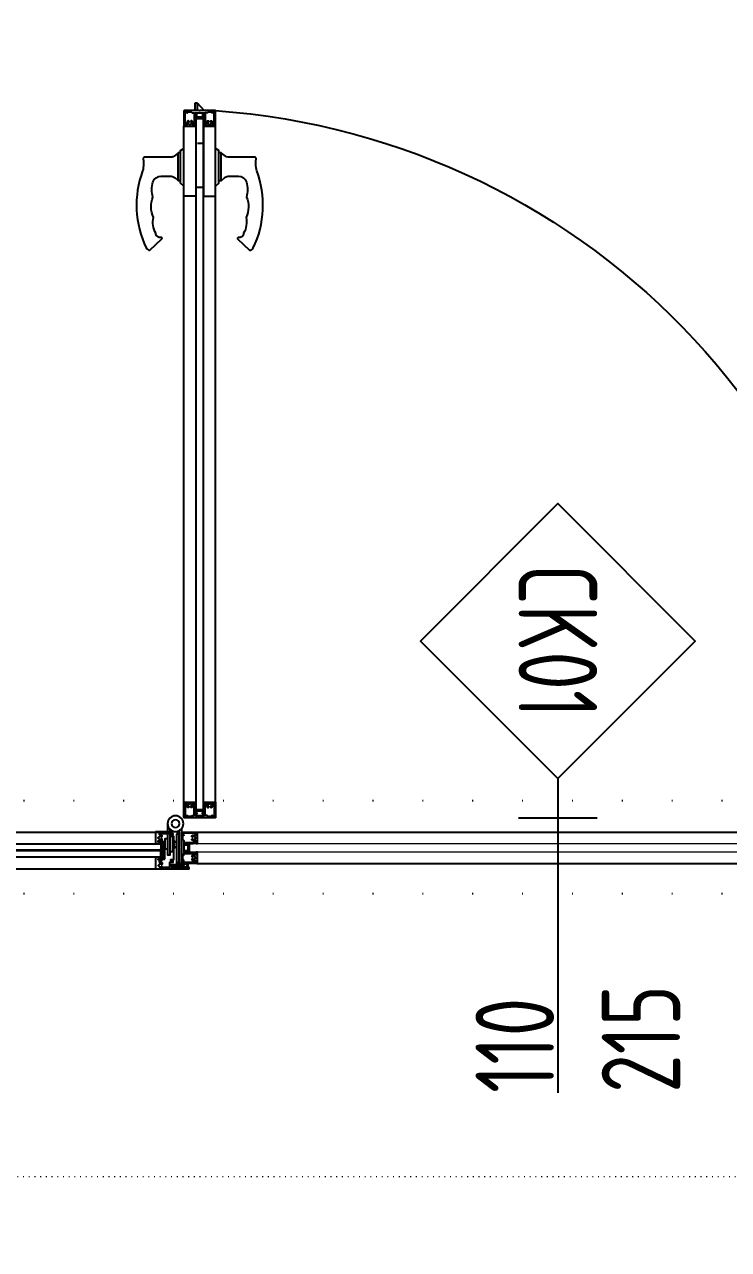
# Model space of a CAD drawing. Header units: centimetres. Extents: x 2135 to 5458, y 2057 to 4523.
# Drawn here: x 3803.6 to 3893.2, y 3986.4 to 4142.3 of the extents above; entities that cross this region are included whole.
import ezdxf
from ezdxf.enums import TextEntityAlignment as Align

# ---------------------------------------------------------------- set-up
doc = ezdxf.new("R2010")
doc.units = ezdxf.units.CM
doc.header["$LTSCALE"] = 50
for name, pattern in [('DOT2', [0.125, 0, -0.125]), ('HIDDEN', [0.375, 0.25, -0.125]), ('kesik cizgi', [9.525, 6.35, -3.175])]:
    doc.linetypes.add(name, pattern=pattern)
for name, color, linetype in [('BA_gor3', 163, 'Continuous'), ('BA_mat-alcipan-wr', 91, 'Continuous'), ('BA_mat-cam', 131, 'Continuous'), ('BA_mat_metal', 122, 'Continuous'), ('BA_plan-iz-ust', 8, 'DOT2'), ('BA_sembol_no-kapi', 12, 'Continuous')]:
    doc.layers.add(name, color=color, linetype=linetype)
doc.layers.add('BA_guide', color=230, linetype='Continuous', plot=False)
doc.layers.add('BA_MECVUT BİNA', color=252, linetype='Continuous', lineweight=5)
doc.styles.add('text3', font='geniso.shx', dxfattribs={"width": 0.7})

# ---------------------------------------------------------------- blocks, each defined once
blk = doc.blocks.new('A$C5D8425B0')
at = {"layer": 'BA_MECVUT BİNA', "linetype": 'DOT2', "elevation": 0}
blk.add_lwpolyline([(4799.3, -4686.3), (4799.3, 300), (4799.3, 500), (-8648.6, 500), (-9886.7, 500), (-9886.7, 12692), (-9886.7, 12892), (-13347.4, 12892)], dxfattribs=at)
blk = doc.blocks.new('*U46')
blk.add_line((0, 10), (0, -70))
blk.add_lwpolyline([(0, 10), (35, 45), (0, 80), (-35, 45)], close=True)
at = {"layer": 'BA_guide'}
blk.add_line((-10, 0), (10, 0), dxfattribs=at)
at = {"color": 7, "style": 'text3', "width": 0.8}
blk.add_attdef('K00', text='', height=20, rotation=90, dxfattribs=at).set_placement((0, 45), align=Align.MIDDLE_CENTER)
blk.add_attdef('220', text='', height=20, rotation=90, dxfattribs=at).set_placement((5, -70), align=Align.TOP_LEFT)
blk.add_attdef('100', text='', height=20, rotation=90, dxfattribs=at).set_placement((0, -70), align=Align.BOTTOM_LEFT)
blk = doc.blocks.new('*U73')
blk.add_point((22145.63, 35502.17))
at = {"layer": 'BA_gor3', "linetype": 'Continuous'}
for p, q in [((22044.1, 35504.51), (22145.63, 35504.51)), ((22044.1, 35499.84), (22145.63, 35499.84))]:
    blk.add_line(p, q, dxfattribs=at)
for points in [[(22145.38, 35503.01), (22145.48, 35502.91), (22145.48, 35501.44), (22145.38, 35501.34), (22145.88, 35501.34), (22145.78, 35501.44), (22145.78, 35502.91), (22145.88, 35503.01)], [(22042.2, 35502.21), (22145.38, 35502.21), (22145.38, 35502.14), (22042.2, 35502.14)]]:
    blk.add_lwpolyline(points, close=True, dxfattribs=at)
at = {"layer": 'BA_mat-cam'}
for points in [[(22042.1, 35502.31), (22042.1, 35502.91), (22042.2, 35503.01), (22145.38, 35503.01), (22145.48, 35502.91), (22145.48, 35502.31), (22145.38, 35502.21), (22042.2, 35502.21)], [(22042.1, 35502.04), (22042.1, 35501.44), (22042.2, 35501.34), (22145.38, 35501.34), (22145.48, 35501.44), (22145.48, 35502.04), (22145.38, 35502.14), (22042.2, 35502.14)]]:
    blk.add_lwpolyline(points, close=True, dxfattribs=at)
blk = doc.blocks.new('*U72')
at = {"layer": 'BA_gor3'}
for p, q in [((1768.45, 39.67), (1854.49, 39.67)), ((1768.45, 35.67), (1854.49, 35.67)), ((1766.8, 31.86), (1766.8, -54.18)), ((1770.8, 31.86), (1770.8, -54.18))]:
    blk.add_line(p, q, dxfattribs=at)
at = {"layer": 'BA_gor3', "linetype": 'Continuous', "lineweight": 18}
for p, q in [((1764.17, 37.6), (1763.87, 38.4)), ((1764.17, 38.4), (1763.87, 37.6))]:
    blk.add_line(p, q, dxfattribs=at)
at = {"layer": 'BA_gor3', "linetype": 'kesik cizgi', "ltscale": 0.5}
for p, q in [((1768.3, -46.42), (1769.3, -46.42)), ((1768.5, -52), (1769.1, -52))]:
    blk.add_line(p, q, dxfattribs=at)
at = {"layer": 'BA_gor3', "linetype": 'Continuous'}
for p, q in [((1766.06, -47.26), (1766.06, -50.77)), ((1771.55, -47.26), (1771.55, -50.77))]:
    blk.add_line(p, q, dxfattribs=at)
at = {"layer": 'BA_gor3', "linetype": 'HIDDEN', "ltscale": 25}
for p, q in [((1768.23, -56.16), (1768.23, -57.16)), ((1768.23, -57.16), (1768.47, -57.16)), ((1768.47, -57.16), (1768.47, -56.16)), ((1768.47, -57.16), (1769.37, -56.16))]:
    blk.add_line(p, q, dxfattribs=at)
at = {"layer": 'BA_gor3', "linetype": 'Continuous', "lineweight": 18}
blk.add_lwpolyline([(1764.17, 37.6), (1764.17, 38.4), (1763.87, 38.4), (1763.87, 37.6)], close=True, dxfattribs=at)
at = {"layer": 'BA_gor3', "lineweight": 25}
blk.add_lwpolyline([(1764.72, 34.59), (1764.72, 38.54), (1765.02, 38.54), (1765.02, 35.31)], dxfattribs=at)
at = {"layer": 'BA_gor3'}
for points in [[(1766.82, 31.84), (1768.28, 31.84, 0.414214), (1768.3, 31.86), (1768.3, 31.92, 0.414214), (1768.28, 31.94), (1768.25, 31.94), (1768.25, 32.38), (1768.27, 32.4), (1768.25, 32.41), (1768.27, 32.43), (1768.25, 32.44), (1768.27, 32.46), (1768.25, 32.48), (1768.27, 32.49), (1768.25, 32.51), (1768.27, 32.52), (1768.25, 32.54), (1768.27, 32.55), (1768.25, 32.57), (1768.27, 32.58), (1768.25, 32.6), (1768.27, 32.62), (1768.25, 32.63), (1768.27, 32.65), (1768.25, 32.66), (1768.27, 32.68), (1768.25, 32.69), (1768.27, 32.71), (1768.25, 32.73), (1768.27, 32.74), (1768.25, 32.76), (1768.27, 32.77), (1768.25, 32.79), (1768.27, 32.8), (1768.25, 32.82), (1768.25, 32.84), (1769.35, 32.84), (1769.35, 32.82), (1769.34, 32.8), (1769.35, 32.79), (1769.34, 32.77), (1769.35, 32.76), (1769.34, 32.74), (1769.35, 32.73), (1769.34, 32.71), (1769.35, 32.69), (1769.34, 32.68), (1769.35, 32.66), (1769.34, 32.65), (1769.35, 32.63), (1769.34, 32.62), (1769.35, 32.6), (1769.34, 32.58), (1769.35, 32.57), (1769.34, 32.55), (1769.35, 32.54), (1769.34, 32.52), (1769.35, 32.51), (1769.34, 32.49), (1769.35, 32.48), (1769.34, 32.46), (1769.35, 32.44), (1769.34, 32.43), (1769.35, 32.41), (1769.34, 32.4), (1769.35, 32.38), (1769.35, 31.94), (1769.32, 31.94, 0.414214), (1769.3, 31.92), (1769.3, 31.86, 0.414214), (1769.32, 31.84), (1770.78, 31.84, 0.414214), (1770.8, 31.86), (1770.8, 33.82, 0.414214), (1770.78, 33.84), (1770.11, 33.84), (1770.11, 33.84, -0.414214), (1770.06, 33.79, -0.414214), (1770.01, 33.84), (1770.01, 33.84), (1768.85, 33.84), (1768.85, 33.84, -0.414214), (1768.8, 33.79, -0.414214), (1768.75, 33.84), (1768.75, 33.84), (1767.59, 33.84), (1767.59, 33.84, -0.414214), (1767.54, 33.79, -0.414214), (1767.49, 33.84), (1767.49, 33.84), (1766.82, 33.84, 0.414214), (1766.8, 33.82), (1766.8, 31.86, 0.414214)], [(1768.45, 33.32, 0.414214), (1768.43, 33.34), (1768.25, 33.34), (1768.25, 33.54), (1769.35, 33.54), (1769.35, 33.34), (1769.17, 33.34, 0.414214), (1769.15, 33.32), (1769.15, 33.21, 0.414214), (1769.17, 33.19), (1769.33, 33.19, -0.414214), (1769.35, 33.17), (1769.35, 33.01, -0.414214), (1769.33, 32.99), (1768.27, 32.99, -0.414214), (1768.25, 33.01), (1768.25, 33.19), (1768.43, 33.19, 0.414214), (1768.45, 33.21)], [(1766.82, -54.16), (1768.28, -54.16, -0.414214), (1768.3, -54.18), (1768.3, -54.24, -0.414214), (1768.28, -54.26), (1768.25, -54.26), (1768.25, -54.7), (1768.27, -54.71), (1768.25, -54.73), (1768.27, -54.74), (1768.25, -54.76), (1768.27, -54.77), (1768.25, -54.79), (1768.27, -54.81), (1768.25, -54.82), (1768.27, -54.84), (1768.25, -54.85), (1768.27, -54.87), (1768.25, -54.88), (1768.27, -54.9), (1768.25, -54.91), (1768.27, -54.93), (1768.25, -54.95), (1768.27, -54.96), (1768.25, -54.98), (1768.27, -54.99), (1768.25, -55.01), (1768.27, -55.02), (1768.25, -55.04), (1768.27, -55.06), (1768.25, -55.07), (1768.27, -55.09), (1768.25, -55.1), (1768.27, -55.12), (1768.25, -55.13), (1768.25, -55.16), (1769.35, -55.16), (1769.35, -55.13), (1769.34, -55.12), (1769.35, -55.1), (1769.34, -55.09), (1769.35, -55.07), (1769.34, -55.06), (1769.35, -55.04), (1769.34, -55.02), (1769.35, -55.01), (1769.34, -54.99), (1769.35, -54.98), (1769.34, -54.96), (1769.35, -54.95), (1769.34, -54.93), (1769.35, -54.91), (1769.34, -54.9), (1769.35, -54.88), (1769.34, -54.87), (1769.35, -54.85), (1769.34, -54.84), (1769.35, -54.82), (1769.34, -54.81), (1769.35, -54.79), (1769.34, -54.77), (1769.35, -54.76), (1769.34, -54.74), (1769.35, -54.73), (1769.34, -54.71), (1769.35, -54.7), (1769.35, -54.26), (1769.32, -54.26, -0.414214), (1769.3, -54.24), (1769.3, -54.18, -0.414214), (1769.32, -54.16), (1770.78, -54.16, -0.414214), (1770.8, -54.18), (1770.8, -56.14, -0.414214), (1770.78, -56.16), (1770.11, -56.16), (1770.11, -56.16, 0.414214), (1770.06, -56.11, 0.414214), (1770.01, -56.16), (1770.01, -56.16), (1768.85, -56.16), (1768.85, -56.16, 0.414214), (1768.8, -56.11, 0.414214), (1768.75, -56.16), (1768.75, -56.16), (1767.59, -56.16), (1767.59, -56.16, 0.414214), (1767.54, -56.11, 0.414214), (1767.49, -56.16), (1767.49, -56.16), (1766.82, -56.16, -0.414214), (1766.8, -56.14), (1766.8, -54.18, -0.414214)], [(1768.45, -55.64, -0.414214), (1768.43, -55.66), (1768.25, -55.66), (1768.25, -55.86), (1769.35, -55.86), (1769.35, -55.66), (1769.17, -55.66, -0.414214), (1769.15, -55.64), (1769.15, -55.53, -0.414214), (1769.17, -55.51), (1769.33, -55.51, 0.414214), (1769.35, -55.49), (1769.35, -55.33, 0.414214), (1769.33, -55.31), (1768.27, -55.31, 0.414214), (1768.25, -55.33), (1768.25, -55.51), (1768.43, -55.51, -0.414214), (1768.45, -55.53)]]:
    blk.add_lwpolyline(points, format="xyb", close=True, dxfattribs=at)
for points in [[(1767.7, 33.69), (1767.85, 33.54), (1768.1, 33.54), (1768.1, 32.04, -0.414214), (1768.05, 31.99), (1767.94, 31.99, -0.41417), (1767.91, 32.02), (1767.91, 32.26, 0.025753), (1767.91, 32.3, 0.142146), (1767.84, 32.49, 0.530247), (1767.67, 32.48), (1767.64, 32.43, 0.384431), (1767.65, 32.41, -0.080101), (1767.69, 32.37, 0.421273), (1767.72, 32.36, -0.481864), (1767.75, 32.35, -0.214937), (1767.75, 32.17, -0.481864), (1767.72, 32.17, 0.421273), (1767.69, 32.16, -0.080507), (1767.65, 32.12, 0.421273), (1767.64, 32.09, -0.481864), (1767.64, 32.06), (1767.59, 32.05), (1767.54, 32), (1767.5, 32.05), (1767.45, 32.06, -0.481864), (1767.45, 32.09, 0.421273), (1767.44, 32.12), (1767.4, 32.16, 0.421273), (1767.37, 32.17, -0.481864), (1767.34, 32.17, -0.214937), (1767.34, 32.35, -0.469445), (1767.37, 32.36, 0.421273), (1767.4, 32.37, -0.080101), (1767.44, 32.41, 0.384431), (1767.45, 32.43), (1767.42, 32.48, 0.530247), (1767.25, 32.49, 0.168159), (1767.17, 32.26), (1767.17, 32.01, -0.414175), (1767.15, 31.99), (1767.12, 31.99, 0.996421), (1767.01, 31.99), (1766.97, 31.99, -0.414214), (1766.95, 32.01), (1766.95, 33.69), (1767.15, 33.69), (1767.15, 33.56, 0.414214), (1767.17, 33.54), (1767.23, 33.54, 0.414214), (1767.25, 33.56), (1767.25, 33.69), (1767.7, 33.69), (1767.25, 33.69)], [(1769.9, 33.69), (1769.75, 33.54), (1769.5, 33.54), (1769.5, 32.04, 0.414214), (1769.55, 31.99), (1769.66, 31.99, 0.41417), (1769.69, 32.02), (1769.69, 32.26, -0.025753), (1769.7, 32.3, -0.142146), (1769.77, 32.49, -0.530247), (1769.94, 32.48), (1769.97, 32.43, -0.384431), (1769.96, 32.41, 0.080101), (1769.92, 32.37, -0.421273), (1769.89, 32.36, 0.481864), (1769.86, 32.35, 0.214937), (1769.86, 32.17, 0.481864), (1769.89, 32.17, -0.421273), (1769.92, 32.16, 0.080507), (1769.96, 32.12, -0.421273), (1769.97, 32.09, 0.481864), (1769.97, 32.06), (1770.02, 32.05), (1770.06, 32), (1770.11, 32.05), (1770.16, 32.06, 0.481864), (1770.16, 32.09, -0.421273), (1770.17, 32.12), (1770.21, 32.16, -0.421273), (1770.24, 32.17, 0.481864), (1770.27, 32.17, 0.214937), (1770.27, 32.35, 0.469445), (1770.24, 32.36, -0.421273), (1770.21, 32.37, 0.080101), (1770.17, 32.41, -0.384431), (1770.16, 32.43), (1770.19, 32.48, -0.530247), (1770.36, 32.49, -0.168159), (1770.43, 32.26), (1770.43, 32.01, 0.414175), (1770.45, 31.99), (1770.49, 31.99, -0.996421), (1770.6, 31.99), (1770.63, 31.99, 0.414214), (1770.65, 32.01), (1770.65, 33.69), (1770.45, 33.69), (1770.45, 33.56, -0.414214), (1770.43, 33.54), (1770.37, 33.54, -0.414214), (1770.35, 33.56), (1770.35, 33.69), (1769.9, 33.69), (1770.35, 33.69)], [(1767.7, -56.01), (1767.85, -55.86), (1768.1, -55.86), (1768.1, -54.36, 0.414214), (1768.05, -54.31), (1767.94, -54.31, 0.41417), (1767.91, -54.34), (1767.91, -54.58, -0.025753), (1767.91, -54.62, -0.142146), (1767.84, -54.81, -0.530247), (1767.67, -54.8), (1767.64, -54.75, -0.384431), (1767.65, -54.72, 0.080101), (1767.69, -54.68, -0.421273), (1767.72, -54.68, 0.481864), (1767.75, -54.67, 0.214937), (1767.75, -54.49, 0.481864), (1767.72, -54.48, -0.421273), (1767.69, -54.48, 0.080507), (1767.65, -54.44, -0.421273), (1767.64, -54.41, 0.481864), (1767.64, -54.38), (1767.59, -54.36), (1767.54, -54.32), (1767.5, -54.36), (1767.45, -54.38, 0.481864), (1767.45, -54.41, -0.421273), (1767.44, -54.44), (1767.4, -54.48, -0.421273), (1767.37, -54.48, 0.481864), (1767.34, -54.49, 0.214937), (1767.34, -54.67, 0.469445), (1767.37, -54.68, -0.421273), (1767.4, -54.68, 0.080101), (1767.44, -54.72, -0.384431), (1767.45, -54.75), (1767.42, -54.8, -0.530247), (1767.25, -54.81, -0.168159), (1767.17, -54.58), (1767.17, -54.33, 0.414175), (1767.15, -54.31), (1767.12, -54.31, -0.996421), (1767.01, -54.31), (1766.97, -54.31, 0.414214), (1766.95, -54.33), (1766.95, -56.01), (1767.15, -56.01), (1767.15, -55.88, -0.414214), (1767.17, -55.86), (1767.23, -55.86, -0.414214), (1767.25, -55.88), (1767.25, -56.01), (1767.7, -56.01), (1767.25, -56.01)], [(1769.9, -56.01), (1769.75, -55.86), (1769.5, -55.86), (1769.5, -54.36, -0.414214), (1769.55, -54.31), (1769.66, -54.31, -0.41417), (1769.69, -54.34), (1769.69, -54.58, 0.025753), (1769.7, -54.62, 0.142146), (1769.77, -54.81, 0.530247), (1769.94, -54.8), (1769.97, -54.75, 0.384431), (1769.96, -54.72, -0.080101), (1769.92, -54.68, 0.421273), (1769.89, -54.68, -0.481864), (1769.86, -54.67, -0.214937), (1769.86, -54.49, -0.481864), (1769.89, -54.48, 0.421273), (1769.92, -54.48, -0.080507), (1769.96, -54.44, 0.421273), (1769.97, -54.41, -0.481864), (1769.97, -54.38), (1770.02, -54.36), (1770.06, -54.32), (1770.11, -54.36), (1770.16, -54.38, -0.481864), (1770.16, -54.41, 0.421273), (1770.17, -54.44), (1770.21, -54.48, 0.421273), (1770.24, -54.48, -0.481864), (1770.27, -54.49, -0.214937), (1770.27, -54.67, -0.469445), (1770.24, -54.68, 0.421273), (1770.21, -54.68, -0.080101), (1770.17, -54.72, 0.384431), (1770.16, -54.75), (1770.19, -54.8, 0.530247), (1770.36, -54.81, 0.168159), (1770.43, -54.58), (1770.43, -54.33, -0.414175), (1770.45, -54.31), (1770.49, -54.31, 0.996421), (1770.6, -54.31), (1770.63, -54.31, -0.414214), (1770.65, -54.33), (1770.65, -56.01), (1770.45, -56.01), (1770.45, -55.88, 0.414214), (1770.43, -55.86), (1770.37, -55.86, 0.414214), (1770.35, -55.88), (1770.35, -56.01), (1769.9, -56.01), (1770.35, -56.01)]]:
    blk.add_lwpolyline(points, format="xyb", dxfattribs=at)
blk.add_lwpolyline([(1768.3, -55.01), (1768.3, 32.69), (1768.4, 32.79), (1769.2, 32.79), (1769.3, 32.69), (1769.3, -55.01), (1769.2, -55.11), (1768.4, -55.11)], close=True, dxfattribs=at)
at = {"layer": 'BA_gor3', "linetype": 'Continuous'}
for points in [[(1766.37, -50.78), (1766.09, -50.78, -0.174257), (1766.04, -50.76), (1765.54, -50.35, 0.174257), (1765.19, -50.22), (1761.78, -50.22, -0.470801), (1761.6, -50.01, 0.097868), (1761.6, -48.87, 0.088757), (1761.53, -48.49, -0.202944), (1761.99, -38.68, -0.288637), (1762.47, -38.38), (1763.98, -39.84, -0.67294), (1763.91, -40), (1763.76, -40, 0.414214), (1763.22, -40.54, 0.190956), (1762.91, -42.57, 0.217403), (1762.85, -45.15, 0.146751), (1762.85, -47.06, 0.331252), (1763.88, -47.83), (1764.98, -47.83, 0.174257), (1765.67, -47.58), (1766.04, -47.28, -0.174257), (1766.09, -47.26), (1766.37, -47.26)], [(1771.24, -47.26), (1771.52, -47.26, -0.174257), (1771.57, -47.28), (1771.94, -47.58, 0.174257), (1772.63, -47.83), (1773.73, -47.83, 0.331252), (1774.76, -47.06, 0.146751), (1774.76, -45.15, 0.217403), (1774.7, -42.57, 0.190956), (1774.39, -40.54, 0.414214), (1773.85, -40), (1773.7, -40, -0.67294), (1773.63, -39.84), (1775.14, -38.38, -0.288637), (1775.62, -38.68, -0.202944), (1776.08, -48.49, 0.088757), (1776.01, -48.87, 0.097868), (1776.01, -50.01, -0.470801), (1775.83, -50.22), (1772.41, -50.22, 0.174257), (1772.07, -50.35), (1771.57, -50.76, -0.174257), (1771.52, -50.78), (1771.24, -50.78)]]:
    blk.add_lwpolyline(points, format="xyb", dxfattribs=at)
for points in [[(1766.8, -46.55), (1766.37, -46.94), (1766.37, -51.09), (1766.8, -51.34)], [(1770.8, -46.55), (1771.24, -46.94), (1771.24, -51.09), (1770.8, -51.34)]]:
    blk.add_lwpolyline(points, dxfattribs=at)
for points in [[(1766.8, -54.16), (1768.3, -54.16), (1768.3, -45.27), (1766.8, -45.27)], [(1769.3, -54.16), (1769.3, -45.27), (1770.8, -45.27), (1770.8, -54.16)]]:
    blk.add_lwpolyline(points, close=True, dxfattribs=at)
at = {"layer": 'BA_gor3', "lineweight": 25}
for radius in [1, 0.5]:
    blk.add_circle((1765.72, 34.59), radius, dxfattribs=at)
at = {"layer": 'BA_gor3', "linetype": 'HIDDEN', "ltscale": 30}
blk.add_arc((1764.35, 35.74), 92.12, 274.0047, 0.0286, dxfattribs=at)
at = {"layer": 'BA_mat-cam', "lineweight": 9}
blk.add_lwpolyline([(1855.32, 37.17), (1767.62, 37.17), (1767.52, 37.27), (1767.52, 38.07), (1767.62, 38.17), (1855.32, 38.17), (1855.42, 38.07), (1855.42, 37.27)], close=True, dxfattribs=at)
at = {"layer": 'BA_mat_metal'}
for points in [[(1765.95, 40.36), (1767.41, 40.36, -0.414214), (1767.46, 40.31), (1767.46, 40.22, -0.414214), (1767.41, 40.17), (1765.85, 40.17), (1765.24, 40.17, 0.414214), (1765.14, 40.07), (1765.14, 39.81), (1765.16, 39.83, -0.414214), (1765.19, 39.83), (1765.25, 39.77), (1765.3, 39.83, -0.414214), (1765.33, 39.83), (1765.39, 39.77), (1765.44, 39.83, -0.414214), (1765.47, 39.83), (1765.53, 39.77), (1765.58, 39.83, -0.414214), (1765.61, 39.83), (1765.67, 39.77), (1765.72, 39.83, -0.414214), (1765.76, 39.83), (1765.81, 39.77), (1765.86, 39.83, -0.668179), (1765.9, 39.81), (1765.9, 37.27), (1765.86, 37.23), (1765.9, 37.19), (1765.9, 35.92), (1765.95, 35.92, -0.414214), (1765.97, 35.9), (1765.97, 35.73, -0.414214), (1765.87, 35.63), (1763.22, 35.63, -0.414214), (1763.17, 35.68), (1763.17, 37.07, -0.414214), (1763.2, 37.1), (1764.15, 37.1, 0.414214), (1764.17, 37.12), (1764.17, 38.87, 0.414214), (1764.15, 38.9), (1763.2, 38.9, -0.414214), (1763.17, 38.92), (1763.17, 40.31, -0.414214), (1763.22, 40.36)], [(1764.95, 40.12, 0.414214), (1764.9, 40.17), (1764.11, 40.17, 0.37077), (1764.06, 40.13, -0.163335), (1764.03, 40.08), (1763.97, 40.02, -0.436883), (1763.93, 40.02, 0.036899), (1763.91, 40.04, -0.214021), (1763.9, 40.06), (1763.9, 40.11, 0.343935), (1763.88, 40.13, 0.167311), (1763.69, 40.11, 0.355004), (1763.68, 40.09), (1763.69, 40.05, -0.259401), (1763.68, 40.03, 0.052936), (1763.66, 40.01, -0.320319), (1763.64, 40), (1763.61, 40.01, 0.294226), (1763.59, 40), (1763.53, 39.93, 0.358238), (1763.53, 39.9), (1763.59, 39.83, 0.294226), (1763.61, 39.82), (1763.64, 39.83, -0.320319), (1763.66, 39.82, 0.052936), (1763.68, 39.8, -0.259401), (1763.69, 39.78), (1763.68, 39.74, 0.355004), (1763.69, 39.72, 0.167311), (1763.88, 39.7, 0.343935), (1763.9, 39.72), (1763.9, 39.77, -0.214021), (1763.91, 39.79, 0.036899), (1763.93, 39.81, -0.436883), (1763.97, 39.81), (1764.03, 39.75, -0.502827), (1764.01, 39.59, -0.127017), (1763.81, 39.54), (1763.74, 39.54, 0.414214), (1763.69, 39.49), (1763.69, 39.37, 0.414214), (1763.74, 39.32), (1763.93, 39.32, -0.414214), (1763.98, 39.27), (1763.98, 39.23, -0.414214), (1763.93, 39.18), (1763.54, 39.18, 0.414214), (1763.49, 39.13), (1763.49, 39.15, 0.414214), (1763.54, 39.1), (1764.27, 39.1, -0.414214), (1764.37, 39), (1764.37, 37, -0.414214), (1764.27, 36.9), (1763.54, 36.9, 0.414214), (1763.49, 36.85), (1763.49, 36.82, 0.414214), (1763.54, 36.77), (1763.79, 36.77, -0.127017), (1763.98, 36.72, -0.502827), (1764, 36.57), (1763.94, 36.51, -0.436883), (1763.9, 36.51, 0.036899), (1763.88, 36.53, -0.214021), (1763.87, 36.55), (1763.87, 36.6, 0.343935), (1763.86, 36.62, 0.167311), (1763.67, 36.6, 0.355004), (1763.66, 36.58), (1763.67, 36.54, -0.259401), (1763.66, 36.52, 0.052936), (1763.64, 36.5, -0.320319), (1763.61, 36.49), (1763.58, 36.5, 0.294226), (1763.56, 36.49), (1763.5, 36.42, 0.358238), (1763.5, 36.39), (1763.56, 36.32, 0.294226), (1763.58, 36.31), (1763.61, 36.32, -0.320319), (1763.64, 36.31, 0.052936), (1763.66, 36.29, -0.259401), (1763.67, 36.27), (1763.66, 36.23, 0.355004), (1763.67, 36.21, 0.167311), (1763.86, 36.19, 0.343935), (1763.87, 36.21), (1763.87, 36.26, -0.214021), (1763.88, 36.28, 0.036899), (1763.9, 36.3, -0.436883), (1763.94, 36.3), (1764, 36.24, -0.502827), (1763.98, 36.08, -0.127017), (1763.79, 36.03), (1763.74, 36.03, 0.414214), (1763.69, 35.98), (1763.69, 35.88, 0.414214), (1763.74, 35.83), (1765.37, 35.83), (1765.37, 35.89), (1765.35, 35.92, -0.414214), (1765.35, 35.95), (1765.37, 35.97), (1765.37, 36.03), (1765.11, 36.03, -0.414214), (1765.08, 36.06), (1765.08, 36.14, -0.414214), (1765.11, 36.17), (1765.46, 36.17), (1765.48, 36.2), (1765.46, 36.23, -0.36397), (1765.46, 36.27), (1765.48, 36.3), (1765.46, 36.33, -0.36397), (1765.46, 36.37), (1765.48, 36.4), (1765.46, 36.42, -0.36397), (1765.46, 36.47), (1765.48, 36.49), (1765.46, 36.52, -0.36397), (1765.46, 36.56), (1765.48, 36.59), (1765.46, 36.62, -0.36397), (1765.46, 36.66), (1765.48, 36.69), (1765.46, 36.71, -0.403721), (1765.47, 36.76, -0.252302), (1765.51, 36.78), (1765.54, 36.78, 0.414214), (1765.64, 36.88), (1765.64, 36.95, 0.323388), (1765.61, 37, -0.52724), (1765.55, 37.2, 0.359211), (1765.55, 37.26, -0.52724), (1765.61, 37.46, 0.323388), (1765.64, 37.51), (1765.64, 37.57, 0.375011), (1765.54, 37.69), (1765.48, 37.69), (1765.46, 37.72, -0.36397), (1765.46, 37.76), (1765.48, 37.79), (1765.46, 37.81, -0.36397), (1765.46, 37.86), (1765.48, 37.88), (1765.46, 37.91, -0.36397), (1765.46, 37.95), (1765.48, 37.98), (1765.46, 38.01, -0.36397), (1765.46, 38.05), (1765.48, 38.08), (1765.46, 38.1, -0.36397), (1765.46, 38.15), (1765.48, 38.17), (1765.46, 38.2, -0.36397), (1765.46, 38.25), (1765.48, 38.27), (1765.46, 38.3, -0.36397), (1765.46, 38.34), (1765.48, 38.37), (1765.46, 38.39, -0.36397), (1765.46, 38.44), (1765.48, 38.46, 0.36397), (1765.48, 38.49), (1765.46, 38.5, -0.008835), (1765.46, 38.5), (1765.46, 39.18), (1765.13, 39.18, -0.414214), (1765.08, 39.23), (1765.08, 39.27, -0.414214), (1765.13, 39.32), (1765.37, 39.32), (1765.37, 39.4), (1765.35, 39.42, -0.414214), (1765.35, 39.45), (1765.37, 39.47), (1765.37, 39.54), (1765, 39.54, -0.414214), (1764.95, 39.59)], [(1765.25, 40.17), (1765.25, 40.1, 0.173683), (1765.29, 39.98), (1765.51, 39.82, 0.371882), (1765.53, 39.81, 0.450523), (1765.54, 39.84), (1765.38, 40, -0.584702), (1765.39, 40.03), (1765.48, 40.03, -0.224388), (1765.49, 40.03), (1765.72, 39.8, 0.371882), (1765.74, 39.8, 0.450523), (1765.75, 39.82), (1765.61, 40, -0.584702), (1765.63, 40.03), (1765.8, 40.03, -0.414214), (1765.9, 39.93), (1765.9, 39.47, 0.414214), (1766, 39.57), (1766, 39.69, -0.414214), (1766.08, 39.77), (1766.38, 39.79), (1766.82, 39.81, -0.527587), (1766.87, 39.74, -0.281459), (1766.85, 39.73), (1766.7, 39.73, 0.400112), (1766.68, 39.71, 0.428458), (1766.7, 39.68), (1767.23, 39.68, 0.549515), (1767.3, 39.8), (1767.27, 39.85, -0.247304), (1767.28, 39.87), (1767.34, 40.07, 0.133452), (1767.35, 40.12), (1767.35, 40.17)], [(1766.46, 40.05, -0.637785), (1766.47, 40.02), (1766.36, 39.87, -0.232875), (1766.34, 39.86), (1766.02, 39.86, -0.414214), (1766, 39.88), (1766, 40.02, -0.401264), (1766.02, 40.04)], [(1766.47, 39.9), (1766.6, 40.05, -0.221176), (1766.61, 40.06), (1767.26, 40.09, -0.594665), (1767.28, 40.06), (1767.23, 39.99, 0.111945), (1767.23, 39.83), (1767.25, 39.78, -0.52657), (1767.24, 39.75), (1766.94, 39.74, -0.445897), (1766.92, 39.76, 0.445641), (1766.82, 39.86), (1766.49, 39.87, -0.723999)], [(1768.47, 35.69), (1768.47, 37.15, 0.414214), (1768.45, 37.17), (1768.39, 37.17, 0.414214), (1768.37, 37.15), (1768.37, 37.12), (1767.93, 37.12), (1767.92, 37.14), (1767.9, 37.12), (1767.89, 37.14), (1767.87, 37.12), (1767.86, 37.14), (1767.84, 37.12), (1767.83, 37.14), (1767.81, 37.12), (1767.79, 37.14), (1767.78, 37.12), (1767.76, 37.14), (1767.75, 37.12), (1767.73, 37.14), (1767.72, 37.12), (1767.7, 37.14), (1767.68, 37.12), (1767.67, 37.14), (1767.65, 37.12), (1767.64, 37.14), (1767.62, 37.12), (1767.61, 37.14), (1767.59, 37.12), (1767.58, 37.14), (1767.56, 37.12), (1767.54, 37.14), (1767.53, 37.12), (1767.51, 37.14), (1767.5, 37.12), (1767.47, 37.12), (1767.47, 38.22), (1767.5, 38.22), (1767.51, 38.21), (1767.53, 38.22), (1767.54, 38.21), (1767.56, 38.22), (1767.58, 38.21), (1767.59, 38.22), (1767.61, 38.21), (1767.62, 38.22), (1767.64, 38.21), (1767.65, 38.22), (1767.67, 38.21), (1767.68, 38.22), (1767.7, 38.21), (1767.72, 38.22), (1767.73, 38.21), (1767.75, 38.22), (1767.76, 38.21), (1767.78, 38.22), (1767.79, 38.21), (1767.81, 38.22), (1767.83, 38.21), (1767.84, 38.22), (1767.86, 38.21), (1767.87, 38.22), (1767.89, 38.21), (1767.9, 38.22), (1767.92, 38.21), (1767.93, 38.22), (1768.37, 38.22), (1768.37, 38.19, 0.414214), (1768.39, 38.17), (1768.45, 38.17, 0.414214), (1768.47, 38.19), (1768.47, 39.65, 0.414214), (1768.45, 39.67), (1766.49, 39.67, 0.414214), (1766.47, 39.65), (1766.47, 38.98), (1766.47, 38.98, -0.414214), (1766.52, 38.93, -0.414214), (1766.47, 38.88), (1766.47, 38.88), (1766.47, 37.72), (1766.47, 37.72, -0.414214), (1766.52, 37.67, -0.414214), (1766.47, 37.62), (1766.47, 37.62), (1766.47, 36.46), (1766.47, 36.46, -0.414214), (1766.52, 36.41, -0.414214), (1766.47, 36.36), (1766.47, 36.36), (1766.47, 35.69, 0.414214), (1766.49, 35.67), (1768.45, 35.67, 0.414214)], [(1766.99, 37.32, 0.414214), (1766.97, 37.3), (1766.97, 37.12), (1766.77, 37.12), (1766.77, 38.22), (1766.97, 38.22), (1766.97, 38.04, 0.414214), (1766.99, 38.02), (1767.1, 38.02, 0.414214), (1767.12, 38.04), (1767.12, 38.2, -0.414214), (1767.14, 38.22), (1767.3, 38.22, -0.414214), (1767.32, 38.2), (1767.32, 37.14, -0.414214), (1767.3, 37.12), (1767.12, 37.12), (1767.12, 37.3, 0.414214), (1767.1, 37.32)]]:
    blk.add_lwpolyline(points, format="xyb", close=True, dxfattribs=at)
blk.add_lwpolyline([(1766.47, 35.25), (1766.47, 39.65), (1766.17, 39.65), (1766.17, 35.49)], dxfattribs=at)
for points in [[(1766.62, 38.77), (1766.77, 38.62), (1766.77, 38.37), (1768.27, 38.37, 0.414214), (1768.32, 38.42), (1768.32, 38.53, 0.41417), (1768.29, 38.56), (1768.05, 38.56, -0.025753), (1768.01, 38.57, -0.142146), (1767.82, 38.64, -0.530247), (1767.84, 38.81), (1767.88, 38.84, -0.384431), (1767.91, 38.83, 0.080101), (1767.95, 38.79, -0.421273), (1767.95, 38.76, 0.481864), (1767.96, 38.73, 0.214937), (1768.14, 38.73, 0.481864), (1768.15, 38.76, -0.421273), (1768.15, 38.79, 0.080507), (1768.19, 38.83, -0.421273), (1768.22, 38.84, 0.481864), (1768.25, 38.84), (1768.27, 38.89), (1768.31, 38.93), (1768.27, 38.98), (1768.25, 39.02, 0.481864), (1768.22, 39.03, -0.421273), (1768.19, 39.04), (1768.15, 39.08, -0.421273), (1768.15, 39.1, 0.481864), (1768.14, 39.13, 0.214937), (1767.96, 39.13, 0.469445), (1767.95, 39.1, -0.421273), (1767.95, 39.08, 0.080101), (1767.91, 39.04, -0.384431), (1767.88, 39.03), (1767.84, 39.06, -0.530247), (1767.82, 39.22, -0.168159), (1768.05, 39.3), (1768.3, 39.3, 0.414175), (1768.32, 39.32), (1768.32, 39.36, -0.996421), (1768.32, 39.47), (1768.32, 39.5, 0.414214), (1768.3, 39.52), (1766.62, 39.52), (1766.62, 39.32), (1766.75, 39.32, -0.414214), (1766.77, 39.3), (1766.77, 39.24, -0.414214), (1766.75, 39.22), (1766.62, 39.22), (1766.62, 38.77), (1766.62, 39.22)], [(1766.62, 36.57), (1766.77, 36.72), (1766.77, 36.97), (1768.27, 36.97, -0.414214), (1768.32, 36.92), (1768.32, 36.81, -0.41417), (1768.29, 36.78), (1768.05, 36.78, 0.025753), (1768.01, 36.78, 0.142146), (1767.82, 36.7, 0.530247), (1767.84, 36.54), (1767.88, 36.51, 0.384431), (1767.91, 36.52, -0.080101), (1767.95, 36.56, 0.421273), (1767.95, 36.58, -0.481864), (1767.96, 36.61, -0.214937), (1768.14, 36.61, -0.481864), (1768.15, 36.58, 0.421273), (1768.15, 36.56, -0.080507), (1768.19, 36.52, 0.421273), (1768.22, 36.51, -0.481864), (1768.25, 36.5), (1768.27, 36.46), (1768.31, 36.41), (1768.27, 36.37), (1768.25, 36.32, -0.481864), (1768.22, 36.32, 0.421273), (1768.19, 36.31), (1768.15, 36.27, 0.421273), (1768.15, 36.24, -0.481864), (1768.14, 36.21, -0.214937), (1767.96, 36.21, -0.469445), (1767.95, 36.24, 0.421273), (1767.95, 36.27, -0.080101), (1767.91, 36.31, 0.384431), (1767.88, 36.32), (1767.84, 36.29, 0.530247), (1767.82, 36.12, 0.168159), (1768.05, 36.04), (1768.3, 36.04, -0.414175), (1768.32, 36.02), (1768.32, 35.99, 0.996421), (1768.32, 35.88), (1768.32, 35.84, -0.414214), (1768.3, 35.82), (1766.62, 35.82), (1766.62, 36.02), (1766.75, 36.02, 0.414214), (1766.77, 36.04), (1766.77, 36.1, 0.414214), (1766.75, 36.12), (1766.62, 36.12), (1766.62, 36.57), (1766.62, 36.12)]]:
    blk.add_lwpolyline(points, format="xyb", dxfattribs=at)
for points in [[(1764.72, 36.47), (1764.72, 37.82), (1764.42, 37.82), (1764.42, 36.47)], [(1765.02, 38.17), (1765.02, 36.17), (1765.32, 36.17), (1765.32, 38.17)]]:
    blk.add_lwpolyline(points, close=True, dxfattribs=at)

msp = doc.modelspace()

# ---------------------------------------------------------------- linework, layer by layer
at = {"layer": 'BA_plan-iz-ust'}
for points in [[(3714.57, 4043.57), (4022.57, 4043.57)], [(3714.57, 4031.73), (4022.57, 4031.73)]]:
    msp.add_lwpolyline(points, dxfattribs=at)

# ---------------------------------------------------------------- block references
at = {"color": 2, "xscale": -1, "rotation": 180}
msp.add_blockref('*U72', (2057.1, 4075.23), dxfattribs=at)
at = {"layer": 'BA_mat-alcipan-wr', "xscale": 0.1, "yscale": 0.1, "zscale": 0.1, "rotation": 180}
msp.add_blockref('A$C5D8425B0', (3063.9, 4045.73), dxfattribs=at)
at = {"layer": 'BA_mat-cam'}
msp.add_blockref('*U73', (-18324.53, -31464.94), dxfattribs=at)
at = {"layer": 'BA_sembol_no-kapi'}
ref = msp.add_blockref('*U46', (3871.51, 4041.37), dxfattribs=dict(at, xscale=0.5, yscale=0.5, zscale=0.5))
ref.add_attrib('K00', 'CK01', dxfattribs={"layer": '0', "color": 7, "height": 10, "rotation": 270, "style": 'text3', "width": 0.8}).set_placement((3871.51, 4063.87), align=Align.MIDDLE_CENTER)
ref.add_attrib('220', '215', dxfattribs={"layer": '0', "color": 7, "height": 10, "rotation": 90, "style": 'text3', "width": 0.8}).set_placement((3890.1, 4006.37), align=Align.BOTTOM_LEFT)
ref.add_attrib('100', '110', dxfattribs={"layer": '0', "color": 7, "height": 10, "rotation": 90, "style": 'text3', "width": 0.8}).set_placement((3861.03, 4006.37), align=Align.TOP_LEFT)

doc.saveas('drawing.dxf')
